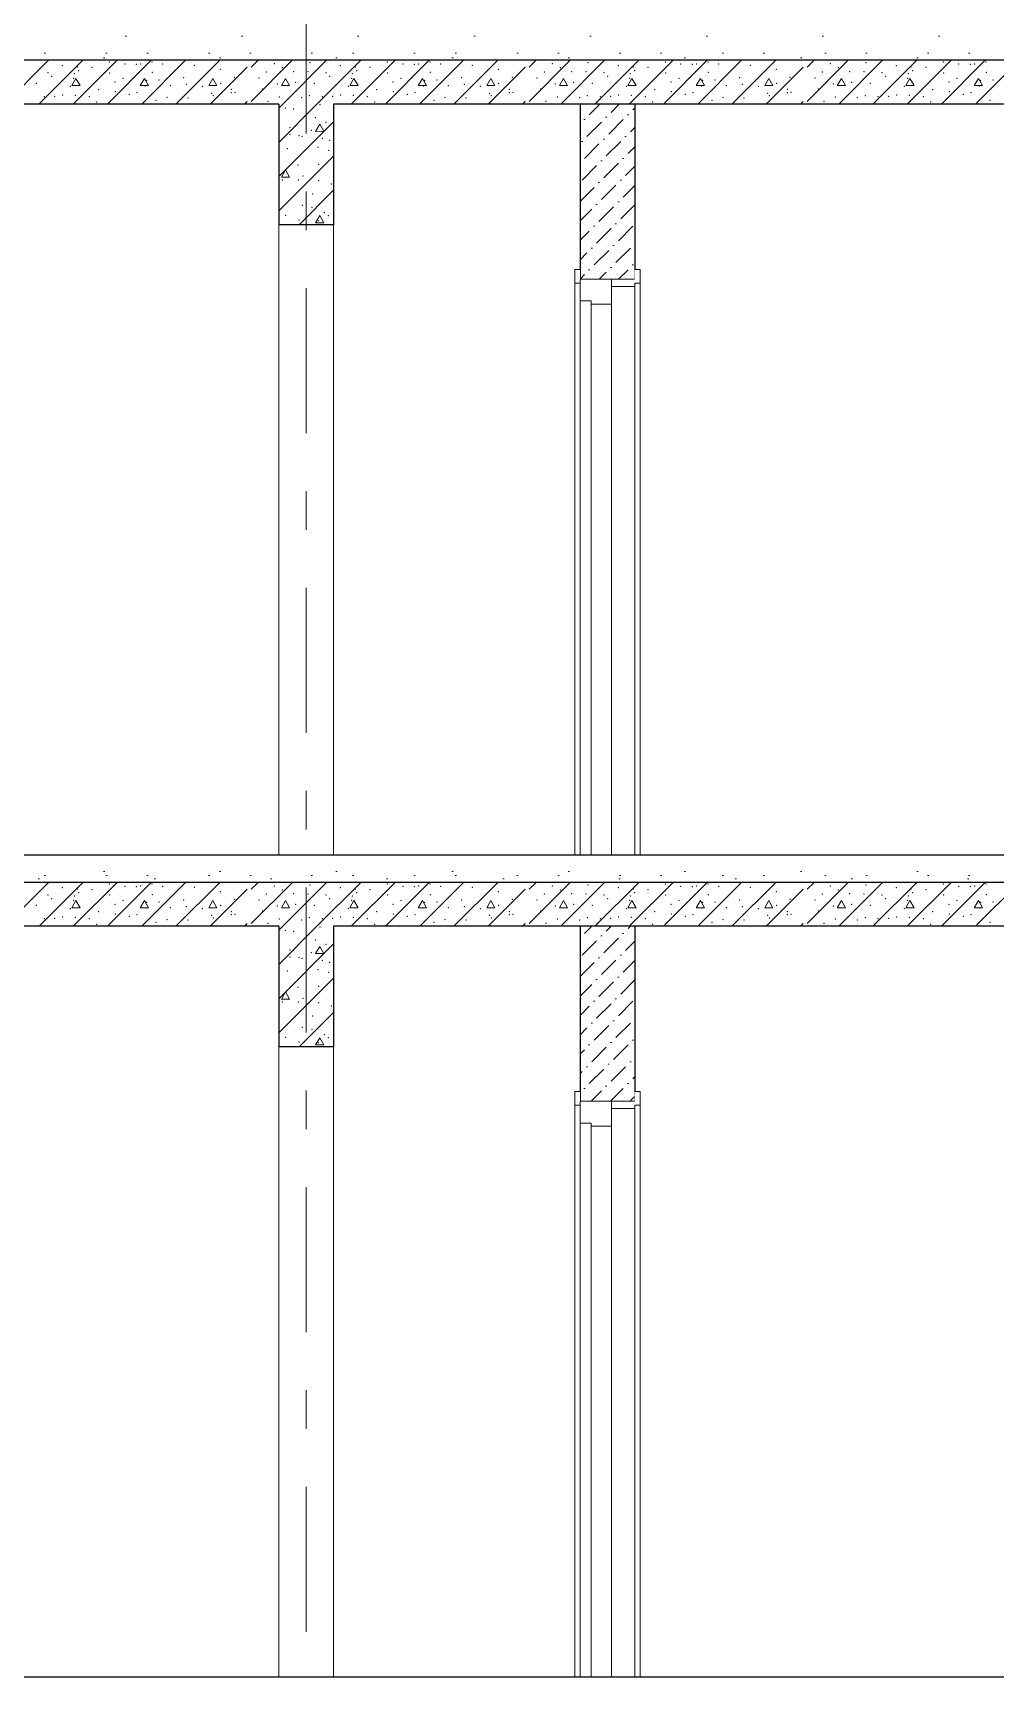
# Model space of a CAD drawing. Header units: millimetres. Extents: x 18162 to 7085488, y 72188 to 247925.
# Drawn here: x 3669831 to 3673345, y 95118 to 101118 of the extents above; entities that cross this region are included whole.
import ezdxf
from ezdxf.enums import TextEntityAlignment as Align

# ---------------------------------------------------------------- set-up
doc = ezdxf.new("R2010")
doc.units = ezdxf.units.MM
doc.header["$MEASUREMENT"] = 0
for name, pattern in [('Dot & Dashed', [670.277762, 317.5, -176.388889, 0, -176.388874]), ('Double Dashed', [1093.611073, 529.166651, -211.666656, 141.111112, -211.666656]), ('Wipeout_Contour', [1000, 0, -1000])]:
    doc.linetypes.add(name, pattern=pattern)
for name, color, linetype in [('Archicad Doors', 7, 'Continuous'), ('Structural - Bearing', 7, 'Continuous'), ('Structural - Grid', 7, 'Continuous')]:
    doc.layers.add(name, color=color, linetype=linetype)
doc.styles.add('GENERATED_STYLE_3', font='', dxfattribs={"width": 0.8})
doc.styles.get('GENERATED_STYLE_3').set_extended_font_data('ISOCPEUR MON')
pattern_1 = [(45, (3761974.73, 95118.01), (-70.71068, 70.71068), [75, -25, 0, -25]), (45, (3761983.57, 95197.56), (-70.71068, 70.71068), [75, -25, 0, -25])]
pattern_2 = [(0, (3761974.7, 95118), (0, 779.423), [48.75, -401.25]), (0, (3762199.7, 95507.7), (0, 779.423), [48.75, -401.25]), (60, (3761974.7, 95118), (-675, 389.7114), [48.75, -401.25]), (60, (3762424.7, 95118), (-675, 389.7114), [48.75, -401.25]), (120, (3762023.5, 95118), (675, 389.7114), [48.75, -401.25]), (120, (3762473.5, 95118), (675, 389.7114), [48.75, -401.25]), (0, (3761974.73, 95193), (0, 150), [0, -150, 0, -225]), (45, (3762049.73, 95193), (-106.06602, 106.06602), [0, -112.5, 0, -187.5])]

# ---------------------------------------------------------------- blocks, each defined once
blk = doc.blocks.new('*X869', base_point=(3761974.7, 95118))
at = {"layer": 'Structural - Bearing', "color": 7, "linetype": 'Continuous', "lineweight": 9}
for p, q in [((3670729.1, 100718.6), (3670868.4, 100858)), ((3670729.1, 100843.6), (3670743.4, 100858)), ((3670729.1, 100593.6), (3670929.1, 100793.6)), ((3670878.5, 100784.8), (3670863.6, 100758.7)), ((3670863.6, 100758.7), (3670893.6, 100758.8)), ((3670893.6, 100758.8), (3670878.5, 100784.8)), ((3670729.1, 100468.6), (3670929.1, 100668.6)), ((3670738.4, 100592.1), (3670753.5, 100618.1)), ((3670768.4, 100592.1), (3670738.4, 100592.1)), ((3670753.5, 100618.1), (3670768.4, 100592.1)), ((3670803.4, 100418), (3670929.1, 100543.6)), ((3670878.5, 100451.4), (3670863.6, 100425.4)), ((3670893.6, 100425.4), (3670878.5, 100451.4)), ((3670863.6, 100425.4), (3670893.6, 100425.4)), ((3670928.4, 100418), (3670929.1, 100418.6))]:
    blk.add_line(p, q, dxfattribs=at)
for p in [(3670753, 100843.7), (3670783.6, 100840.1), (3670862.4, 100808.5), (3670878.9, 100855.5), (3670769.5, 100771.8), (3670769.5, 100746.1), (3670789.8, 100779.3), (3670802.4, 100743.3), (3670813.2, 100740.9), (3670848.4, 100761.9), (3670901.2, 100791.5), (3670760.7, 100695.4), (3670872, 100700), (3670888.1, 100733.3), (3670910.7, 100689.3), (3670914.2, 100725.8), (3670799.5, 100635.7), (3670875.1, 100638.2), (3670741.6, 100581.6), (3670764.7, 100591.9), (3670800.9, 100581), (3670817.9, 100595.5), (3670874.2, 100579), (3670921.4, 100567.1), (3670852.8, 100530.5), (3670754.5, 100452.8), (3670815, 100488.9), (3670849.8, 100481.7), (3670895.7, 100461.8), (3670910.5, 100451.3), (3670802.9, 100435.7), (3670873.7, 100433.3)]:
    blk.add_point(p, dxfattribs=at)
blk = doc.blocks.new('*X872', base_point=(3761974.7, 95118))
at = {"layer": 'Structural - Bearing', "color": 7, "linetype": 'Continuous', "lineweight": 9}
for p, q in [((3669728.4, 97858), (3669888.4, 98018)), ((3669853.4, 97858), (3670013.4, 98018)), ((3669978.4, 97858), (3670138.4, 98018)), ((3670103.4, 97858), (3670263.4, 98018)), ((3670228.4, 97858), (3670388.4, 98018)), ((3670353.4, 97858), (3670513.4, 98018)), ((3670478.4, 97858), (3670613.4, 97993)), ((3670628.5, 97993), (3670653.5, 98018)), ((3670628.5, 97868), (3670778.5, 98018)), ((3670743.5, 97858), (3670903.5, 98018)), ((3670868.5, 97858), (3671028.5, 98018)), ((3670993.5, 97858), (3671153.5, 98018)), ((3671118.5, 97858), (3671278.5, 98018)), ((3671243.5, 97858), (3671403.5, 98018)), ((3671368.5, 97858), (3671528.5, 98018)), ((3671493.5, 97858), (3671628.5, 97993)), ((3671643.6, 97993), (3671668.6, 98018)), ((3671643.6, 97868), (3671793.6, 98018)), ((3671758.6, 97858), (3671918.6, 98018)), ((3671883.6, 97858), (3672043.6, 98018)), ((3672008.6, 97858), (3672168.6, 98018)), ((3672133.6, 97858), (3672293.6, 98018)), ((3672258.6, 97858), (3672418.6, 98018)), ((3672383.6, 97858), (3672543.6, 98018)), ((3672508.6, 97858), (3672643.6, 97993)), ((3672658.8, 97993), (3672683.7, 98018)), ((3672658.8, 97868), (3672808.7, 98018)), ((3672773.7, 97858), (3672933.7, 98018)), ((3672898.7, 97858), (3673058.7, 98018)), ((3673023.7, 97858), (3673183.7, 98018)), ((3673148.7, 97858), (3673308.7, 98018)), ((3673273.7, 97858), (3673433.7, 98018)), ((3669973.3, 97925.4), (3669988.4, 97951.4)), ((3670003.3, 97925.4), (3669973.3, 97925.4)), ((3669988.4, 97951.4), (3670003.3, 97925.4)), ((3670223.3, 97925.4), (3670238.4, 97951.4)), ((3670253.3, 97925.4), (3670223.3, 97925.4)), ((3670238.4, 97951.4), (3670253.3, 97925.4)), ((3670473.3, 97925.4), (3670488.4, 97951.4)), ((3670503.3, 97925.4), (3670473.3, 97925.4)), ((3670488.4, 97951.4), (3670503.3, 97925.4)), ((3670738.4, 97925.4), (3670753.5, 97951.4)), ((3670768.4, 97925.4), (3670738.4, 97925.4)), ((3670753.5, 97951.4), (3670768.4, 97925.4)), ((3670988.4, 97925.4), (3671003.5, 97951.4)), ((3671018.4, 97925.4), (3670988.4, 97925.4)), ((3671003.5, 97951.4), (3671018.4, 97925.4)), ((3671238.4, 97925.4), (3671253.5, 97951.4)), ((3671268.4, 97925.4), (3671238.4, 97925.4)), ((3671253.5, 97951.4), (3671268.4, 97925.4)), ((3671488.4, 97925.4), (3671503.5, 97951.4)), ((3671518.4, 97925.4), (3671488.4, 97925.4)), ((3671503.5, 97951.4), (3671518.4, 97925.4)), ((3671753.5, 97925.4), (3671768.6, 97951.4)), ((3671783.6, 97925.4), (3671753.5, 97925.4)), ((3671768.6, 97951.4), (3671783.6, 97925.4)), ((3672003.5, 97925.4), (3672018.6, 97951.4)), ((3672033.6, 97925.4), (3672003.5, 97925.4)), ((3672018.6, 97951.4), (3672033.6, 97925.4)), ((3672253.5, 97925.4), (3672268.6, 97951.4)), ((3672283.6, 97925.4), (3672253.5, 97925.4)), ((3672268.6, 97951.4), (3672283.6, 97925.4)), ((3672503.5, 97925.4), (3672518.6, 97951.4)), ((3672533.6, 97925.4), (3672503.5, 97925.4)), ((3672518.6, 97951.4), (3672533.6, 97925.4)), ((3672768.6, 97925.4), (3672783.8, 97951.4)), ((3672798.7, 97925.4), (3672768.6, 97925.4)), ((3672783.8, 97951.4), (3672798.7, 97925.4)), ((3673018.6, 97925.4), (3673033.8, 97951.4)), ((3673048.7, 97925.4), (3673018.6, 97925.4)), ((3673033.8, 97951.4), (3673048.7, 97925.4)), ((3673268.6, 97925.4), (3673283.8, 97951.4)), ((3673298.7, 97925.4), (3673268.6, 97925.4)), ((3673283.8, 97951.4), (3673298.7, 97925.4)), ((3670603.4, 97858), (3670613.4, 97868)), ((3671618.5, 97858), (3671628.5, 97868)), ((3672633.6, 97858), (3672643.6, 97868))]:
    blk.add_line(p, q, dxfattribs=at)
for p in [(3669938.9, 97998.8), (3669992.8, 97993.6), (3669997.9, 97980), (3670046.9, 97992), (3670110.1, 98012.1), (3670166.8, 98003.9), (3670209.2, 98002.9), (3670224.6, 98004.4), (3670266.4, 98012.1), (3670304.6, 98003.9), (3670420.1, 97999.7), (3670515.2, 97984.3), (3670713.2, 98005.2), (3670742.4, 97990.7), (3670843.3, 98009.1), (3670954, 97998.8), (3671008, 97993.6), (3671013, 97980), (3671062.1, 97992), (3671125.2, 98012.1), (3671182, 98003.9), (3671224.3, 98002.9), (3671239.8, 98004.4), (3671281.5, 98012.1), (3671319.8, 98003.9), (3671435.2, 97999.7), (3671530.3, 97984.3), (3671728.4, 98005.2), (3671757.5, 97990.7), (3671858.4, 98009.1), (3671969.2, 97998.8), (3672023.1, 97993.6), (3672028.2, 97980), (3672077.2, 97992), (3672140.3, 98012.1), (3672197.1, 98003.9), (3672239.4, 98002.9), (3672254.9, 98004.4), (3672296.6, 98012.1), (3672334.9, 98003.9), (3672450.4, 97999.7), (3672545.4, 97984.3), (3672743.5, 98005.2), (3672772.7, 97990.7), (3672873.5, 98009.1), (3672984.3, 97998.8), (3673038.2, 97993.6), (3673043.3, 97980), (3673092.3, 97992), (3673155.4, 98012.1), (3673212.2, 98003.9), (3673254.6, 98002.9), (3673270, 98004.4), (3673311.7, 98012.1), (3669843.6, 97934.4), (3669886.2, 97972.3), (3669899.1, 97958.9), (3669968.1, 97922.5), (3669980.1, 97952.4), (3669982, 97968.9), (3670059.3, 97938.9), (3670111.8, 97971.9), (3670130.8, 97938.3), (3670160.4, 97952.4), (3670201.6, 97956.3), (3670241.5, 97924.1), (3670246.7, 97944.7), (3670267.1, 97973.6), (3670291.8, 97946.6), (3670333.5, 97925.4), (3670381.7, 97954.3), (3670391.4, 97929.7), (3670449.7, 97922.3), (3670517.1, 97934.4), (3670566.1, 97956.3), (3670656.6, 97953.7), (3670683.6, 97975.2), (3670723.5, 97931.8), (3670783.9, 97976.6), (3670791.1, 97937.6), (3670835.6, 97976.2), (3670858.7, 97934.4), (3670901.3, 97972.3), (3670914.2, 97958.9), (3670983.2, 97922.5), (3670995.2, 97952.4), (3670997.2, 97968.9), (3671074.4, 97938.9), (3671127, 97971.9), (3671145.9, 97938.3), (3671175.5, 97952.4), (3671216.8, 97956.3), (3671256.7, 97924.1), (3671261.8, 97944.7), (3671282.2, 97973.6), (3671307, 97946.6), (3671348.6, 97925.4), (3671396.9, 97954.3), (3671406.5, 97929.7), (3671464.9, 97922.3), (3671532.2, 97934.4), (3671581.2, 97956.3), (3671671.7, 97953.7), (3671698.7, 97975.2), (3671738.7, 97931.8), (3671799, 97976.6), (3671806.3, 97937.6), (3671850.8, 97976.2), (3671873.9, 97934.4), (3671916.4, 97972.3), (3671929.4, 97958.9), (3671998.4, 97922.5), (3672010.4, 97952.4), (3672012.3, 97968.9), (3672089.5, 97938.9), (3672142.1, 97971.9), (3672161, 97938.3), (3672190.7, 97952.4), (3672231.9, 97956.3), (3672271.8, 97924.1), (3672276.9, 97944.7), (3672297.3, 97973.6), (3672322.1, 97946.6), (3672363.7, 97925.4), (3672412, 97954.3), (3672421.7, 97929.7), (3672480, 97922.3), (3672547.4, 97934.4), (3672596.3, 97956.3), (3672686.8, 97953.7), (3672713.9, 97975.2), (3672753.8, 97931.8), (3672814.2, 97976.6), (3672821.4, 97937.6), (3672865.9, 97976.2), (3672889, 97934.4), (3672931.6, 97972.3), (3672944.5, 97958.9), (3673013.5, 97922.5), (3673025.5, 97952.4), (3673027.4, 97968.9), (3673104.7, 97938.9), (3673157.2, 97971.9), (3673176.2, 97938.3), (3673205.8, 97952.4), (3673247, 97956.3), (3673286.9, 97924.1), (3673292.1, 97944.7), (3673312.5, 97973.6), (3673337.2, 97946.6), (3669863, 97866.9), (3669872.3, 97885.4), (3669910.2, 97886.4), (3669940.2, 97891.9), (3669986.6, 97890.6), (3670037.6, 97885.1), (3670064.2, 97865.6), (3670071.5, 97911.2), (3670132.5, 97903.1), (3670183.2, 97894.3), (3670210.8, 97900.3), (3670281, 97872.2), (3670320.5, 97882.3), (3670397.7, 97880.8), (3670483.6, 97897.7), (3670490.4, 97888.5), (3670555.3, 97911.7), (3670555.5, 97899.9), (3670569.2, 97900.9), (3670669.5, 97913.2), (3670689.6, 97868.4), (3670731.1, 97883.9), (3670812, 97881.2), (3670840.7, 97889.3), (3670878.2, 97866.9), (3670887.4, 97885.4), (3670925.3, 97886.4), (3670955.3, 97891.9), (3671001.7, 97890.6), (3671052.8, 97885.1), (3671079.4, 97865.6), (3671086.7, 97911.2), (3671147.6, 97903.1), (3671198.3, 97894.3), (3671226, 97900.3), (3671296.2, 97872.2), (3671335.6, 97882.3), (3671412.8, 97880.8), (3671498.7, 97897.7), (3671505.6, 97888.5), (3671570.5, 97911.7), (3671570.6, 97899.9), (3671584.4, 97900.9), (3671684.7, 97913.2), (3671704.8, 97868.4), (3671746.2, 97883.9), (3671827.1, 97881.2), (3671855.8, 97889.3), (3671893.3, 97866.9), (3671902.6, 97885.4), (3671940.4, 97886.4), (3671970.5, 97891.9), (3672016.8, 97890.6), (3672067.9, 97885.1), (3672094.5, 97865.6), (3672101.8, 97911.2), (3672162.8, 97903.1), (3672213.5, 97894.3), (3672241.1, 97900.3), (3672311.3, 97872.2), (3672350.7, 97882.3), (3672428, 97880.8), (3672513.9, 97897.7), (3672520.7, 97888.5), (3672585.6, 97911.7), (3672585.7, 97899.9), (3672599.5, 97900.9), (3672699.8, 97913.2), (3672719.9, 97868.4), (3672761.3, 97883.9), (3672842.2, 97881.2), (3672871, 97889.3), (3672908.4, 97866.9), (3672917.7, 97885.4), (3672955.5, 97886.4), (3672985.6, 97891.9), (3673031.9, 97890.6), (3673083, 97885.1), (3673109.6, 97865.6), (3673116.9, 97911.2), (3673177.9, 97903.1), (3673228.6, 97894.3), (3673256.2, 97900.3), (3673326.4, 97872.2)]:
    blk.add_point(p, dxfattribs=at)
blk = doc.blocks.new('*X987', base_point=(3761974.7, 95118))
at = {"layer": 'Structural - Bearing', "color": 7, "linetype": 'Continuous', "lineweight": 9}
for p, q in [((3669728.3, 100858), (3669888.3, 101018)), ((3669853.3, 100858), (3670013.3, 101018)), ((3669978.3, 100858), (3670138.3, 101018)), ((3670103.3, 100858), (3670263.3, 101018)), ((3670228.3, 100858), (3670388.3, 101018)), ((3670353.3, 100858), (3670513.3, 101018)), ((3670478.3, 100858), (3670613.4, 100993.1)), ((3670628.5, 100993.1), (3670653.4, 101018)), ((3670628.5, 100868.1), (3670778.4, 101018)), ((3670743.4, 100858), (3670903.4, 101018)), ((3670868.4, 100858), (3671028.4, 101018)), ((3670993.4, 100858), (3671153.4, 101018)), ((3671118.4, 100858), (3671278.4, 101018)), ((3671243.4, 100858), (3671403.4, 101018)), ((3671368.4, 100858), (3671528.4, 101018)), ((3671493.4, 100858), (3671628.5, 100993.1)), ((3671643.6, 100993.1), (3671668.6, 101018)), ((3671643.6, 100868.1), (3671793.6, 101018)), ((3671758.6, 100858), (3671918.6, 101018)), ((3671883.6, 100858), (3672043.6, 101018)), ((3672008.6, 100858), (3672168.6, 101018)), ((3672133.6, 100858), (3672293.6, 101018)), ((3672258.6, 100858), (3672418.6, 101018)), ((3672383.6, 100858), (3672543.6, 101018)), ((3672508.6, 100858), (3672643.6, 100993.1)), ((3672658.8, 100993.1), (3672683.7, 101018)), ((3672658.8, 100868.1), (3672808.7, 101018)), ((3672773.7, 100858), (3672933.7, 101018)), ((3672898.7, 100858), (3673058.7, 101018)), ((3673023.7, 100858), (3673183.7, 101018)), ((3673148.7, 100858), (3673308.7, 101018)), ((3673273.7, 100858), (3673433.7, 101018)), ((3669973.3, 100925.4), (3669988.4, 100951.4)), ((3670003.3, 100925.4), (3669973.3, 100925.4)), ((3669988.4, 100951.4), (3670003.3, 100925.4)), ((3670223.3, 100925.4), (3670238.4, 100951.4)), ((3670253.3, 100925.4), (3670223.3, 100925.4)), ((3670238.4, 100951.4), (3670253.3, 100925.4)), ((3670473.3, 100925.4), (3670488.4, 100951.4)), ((3670503.3, 100925.4), (3670473.3, 100925.4)), ((3670488.4, 100951.4), (3670503.3, 100925.4)), ((3670738.4, 100925.4), (3670753.5, 100951.4)), ((3670768.4, 100925.4), (3670738.4, 100925.4)), ((3670753.5, 100951.4), (3670768.4, 100925.4)), ((3670988.4, 100925.4), (3671003.5, 100951.4)), ((3671018.4, 100925.4), (3670988.4, 100925.4)), ((3671003.5, 100951.4), (3671018.4, 100925.4)), ((3671238.4, 100925.4), (3671253.5, 100951.4)), ((3671268.4, 100925.4), (3671238.4, 100925.4)), ((3671253.5, 100951.4), (3671268.4, 100925.4)), ((3671488.4, 100925.4), (3671503.5, 100951.4)), ((3671518.4, 100925.4), (3671488.4, 100925.4)), ((3671503.5, 100951.4), (3671518.4, 100925.4)), ((3671753.5, 100925.4), (3671768.6, 100951.4)), ((3671783.6, 100925.4), (3671753.5, 100925.4)), ((3671768.6, 100951.4), (3671783.6, 100925.4)), ((3672003.5, 100925.4), (3672018.6, 100951.4)), ((3672033.6, 100925.4), (3672003.5, 100925.4)), ((3672018.6, 100951.4), (3672033.6, 100925.4)), ((3672253.5, 100925.4), (3672268.6, 100951.4)), ((3672283.6, 100925.4), (3672253.5, 100925.4)), ((3672268.6, 100951.4), (3672283.6, 100925.4)), ((3672503.5, 100925.4), (3672518.6, 100951.4)), ((3672533.6, 100925.4), (3672503.5, 100925.4)), ((3672518.6, 100951.4), (3672533.6, 100925.4)), ((3672768.6, 100925.4), (3672783.8, 100951.4)), ((3672798.7, 100925.4), (3672768.6, 100925.4)), ((3672783.8, 100951.4), (3672798.7, 100925.4)), ((3673018.6, 100925.4), (3673033.8, 100951.4)), ((3673048.7, 100925.4), (3673018.6, 100925.4)), ((3673033.8, 100951.4), (3673048.7, 100925.4)), ((3673268.6, 100925.4), (3673283.8, 100951.4)), ((3673298.7, 100925.4), (3673268.6, 100925.4)), ((3673283.8, 100951.4), (3673298.7, 100925.4)), ((3670603.3, 100858), (3670613.4, 100868.1)), ((3671618.4, 100858), (3671628.5, 100868.1)), ((3672633.6, 100858), (3672643.6, 100868.1))]:
    blk.add_line(p, q, dxfattribs=at)
for p in [(3669938.9, 100998.8), (3669992.8, 100993.6), (3669997.9, 100980.1), (3670046.9, 100992.1), (3670110.1, 101012.1), (3670166.8, 101004), (3670209.2, 101002.9), (3670224.6, 101004.4), (3670266.4, 101012.2), (3670304.6, 101004), (3670420.1, 100999.8), (3670515.2, 100984.4), (3670713.2, 101005.3), (3670742.4, 100990.8), (3670843.3, 101009.1), (3670954, 100998.8), (3671008, 100993.6), (3671013, 100980.1), (3671062.1, 100992.1), (3671125.2, 101012.1), (3671182, 101004), (3671224.3, 101002.9), (3671239.8, 101004.4), (3671281.5, 101012.2), (3671319.8, 101004), (3671435.2, 100999.8), (3671530.3, 100984.4), (3671728.4, 101005.3), (3671757.5, 100990.8), (3671858.4, 101009.1), (3671969.2, 100998.8), (3672023.1, 100993.6), (3672028.2, 100980.1), (3672077.2, 100992.1), (3672140.3, 101012.1), (3672197.1, 101004), (3672239.4, 101002.9), (3672254.9, 101004.4), (3672296.6, 101012.2), (3672334.9, 101004), (3672450.4, 100999.8), (3672545.4, 100984.4), (3672743.5, 101005.3), (3672772.7, 100990.8), (3672873.5, 101009.1), (3672984.3, 100998.8), (3673038.2, 100993.6), (3673043.3, 100980.1), (3673092.3, 100992.1), (3673155.4, 101012.1), (3673212.2, 101004), (3673254.6, 101002.9), (3673270, 101004.4), (3673311.7, 101012.2), (3669843.6, 100934.4), (3669886.2, 100972.4), (3669899.1, 100958.9), (3669968.1, 100922.5), (3669980.1, 100952.5), (3669982, 100968.9), (3670059.3, 100939), (3670111.8, 100972), (3670130.8, 100938.3), (3670160.4, 100952.5), (3670201.6, 100956.3), (3670241.5, 100924.1), (3670246.7, 100944.7), (3670267.1, 100973.7), (3670291.8, 100946.6), (3670333.5, 100925.4), (3670381.7, 100954.4), (3670391.4, 100929.7), (3670449.7, 100922.4), (3670517.1, 100934.4), (3670566.1, 100956.3), (3670656.6, 100953.8), (3670683.6, 100975.2), (3670723.5, 100931.9), (3670783.9, 100976.6), (3670791.1, 100937.7), (3670835.6, 100976.3), (3670858.7, 100934.4), (3670901.3, 100972.4), (3670914.2, 100958.9), (3670983.2, 100922.5), (3670995.2, 100952.5), (3670997.2, 100968.9), (3671074.4, 100939), (3671127, 100972), (3671145.9, 100938.3), (3671175.5, 100952.5), (3671216.8, 100956.3), (3671256.7, 100924.1), (3671261.8, 100944.7), (3671282.2, 100973.7), (3671307, 100946.6), (3671348.6, 100925.4), (3671396.9, 100954.4), (3671406.5, 100929.7), (3671464.9, 100922.4), (3671532.2, 100934.4), (3671581.2, 100956.3), (3671671.7, 100953.8), (3671698.7, 100975.2), (3671738.7, 100931.9), (3671799, 100976.6), (3671806.3, 100937.7), (3671850.8, 100976.3), (3671873.9, 100934.4), (3671916.4, 100972.4), (3671929.4, 100958.9), (3671998.4, 100922.5), (3672010.4, 100952.5), (3672012.3, 100968.9), (3672089.5, 100939), (3672142.1, 100972), (3672161, 100938.3), (3672190.7, 100952.5), (3672231.9, 100956.3), (3672271.8, 100924.1), (3672276.9, 100944.7), (3672297.3, 100973.7), (3672322.1, 100946.6), (3672363.7, 100925.4), (3672412, 100954.4), (3672421.7, 100929.7), (3672480, 100922.4), (3672547.4, 100934.4), (3672596.3, 100956.3), (3672686.8, 100953.8), (3672713.9, 100975.2), (3672753.8, 100931.9), (3672814.2, 100976.6), (3672821.4, 100937.7), (3672865.9, 100976.3), (3672889, 100934.4), (3672931.6, 100972.4), (3672944.5, 100958.9), (3673013.5, 100922.5), (3673025.5, 100952.5), (3673027.4, 100968.9), (3673104.7, 100939), (3673157.2, 100972), (3673176.2, 100938.3), (3673205.8, 100952.5), (3673247, 100956.3), (3673286.9, 100924.1), (3673292.1, 100944.7), (3673312.5, 100973.7), (3673337.2, 100946.6), (3669863, 100866.9), (3669872.3, 100885.5), (3669910.2, 100886.4), (3669940.2, 100891.9), (3669986.6, 100890.7), (3670037.6, 100885.2), (3670064.2, 100865.7), (3670071.5, 100911.3), (3670132.5, 100903.2), (3670183.2, 100894.3), (3670210.8, 100900.4), (3670281, 100872.3), (3670320.5, 100882.4), (3670397.7, 100880.8), (3670483.6, 100897.7), (3670490.4, 100888.6), (3670555.3, 100911.7), (3670555.5, 100900), (3670569.2, 100900.9), (3670669.5, 100913.3), (3670689.6, 100868.5), (3670731.1, 100883.9), (3670812, 100881.3), (3670840.7, 100889.4), (3670878.2, 100866.9), (3670887.4, 100885.5), (3670925.3, 100886.4), (3670955.3, 100891.9), (3671001.7, 100890.7), (3671052.8, 100885.2), (3671079.4, 100865.7), (3671086.7, 100911.3), (3671147.6, 100903.2), (3671198.3, 100894.3), (3671226, 100900.4), (3671296.2, 100872.3), (3671335.6, 100882.4), (3671412.8, 100880.8), (3671498.7, 100897.7), (3671505.6, 100888.6), (3671570.5, 100911.7), (3671570.6, 100900), (3671584.4, 100900.9), (3671684.7, 100913.3), (3671704.8, 100868.5), (3671746.2, 100883.9), (3671827.1, 100881.3), (3671855.8, 100889.4), (3671893.3, 100866.9), (3671902.6, 100885.5), (3671940.4, 100886.4), (3671970.5, 100891.9), (3672016.8, 100890.7), (3672067.9, 100885.2), (3672094.5, 100865.7), (3672101.8, 100911.3), (3672162.8, 100903.2), (3672213.5, 100894.3), (3672241.1, 100900.4), (3672311.3, 100872.3), (3672350.7, 100882.4), (3672428, 100880.8), (3672513.9, 100897.7), (3672520.7, 100888.6), (3672585.6, 100911.7), (3672585.7, 100900), (3672599.5, 100900.9), (3672699.8, 100913.3), (3672719.9, 100868.5), (3672761.3, 100883.9), (3672842.2, 100881.3), (3672871, 100889.4), (3672908.4, 100866.9), (3672917.7, 100885.5), (3672955.5, 100886.4), (3672985.6, 100891.9), (3673031.9, 100890.7), (3673083, 100885.2), (3673109.6, 100865.7), (3673116.9, 100911.3), (3673177.9, 100903.2), (3673228.6, 100894.3), (3673256.2, 100900.4), (3673326.4, 100872.3)]:
    blk.add_point(p, dxfattribs=at)
blk = doc.blocks.new('*X1030', base_point=(3761974.7, 95118))
at = {"layer": 'Structural - Bearing', "color": 7, "linetype": 'Continuous', "lineweight": 9}
for p, q in [((3670729.1, 97718.6), (3670868.5, 97858)), ((3670729.1, 97843.6), (3670743.5, 97858)), ((3670729.1, 97593.6), (3670929.1, 97793.6)), ((3670878.5, 97784.7), (3670863.6, 97758.7)), ((3670863.6, 97758.7), (3670893.6, 97758.7)), ((3670893.6, 97758.7), (3670878.5, 97784.7)), ((3670729.1, 97468.6), (3670929.1, 97668.6)), ((3670738.4, 97592.1), (3670753.5, 97618.1)), ((3670768.4, 97592), (3670738.4, 97592.1)), ((3670753.5, 97618.1), (3670768.4, 97592)), ((3670803.5, 97418), (3670929.1, 97543.6)), ((3670878.5, 97451.4), (3670863.6, 97425.4)), ((3670893.6, 97425.4), (3670878.5, 97451.4)), ((3670863.6, 97425.4), (3670893.6, 97425.4)), ((3670928.5, 97418), (3670929.1, 97418.6))]:
    blk.add_line(p, q, dxfattribs=at)
for p in [(3670753, 97843.7), (3670783.6, 97840), (3670862.4, 97808.4), (3670878.9, 97855.5), (3670769.5, 97771.7), (3670769.5, 97746.1), (3670789.8, 97779.3), (3670802.4, 97743.2), (3670813.2, 97740.9), (3670848.4, 97761.8), (3670901.2, 97791.5), (3670760.7, 97695.3), (3670872, 97700), (3670888.1, 97733.3), (3670910.7, 97689.3), (3670914.2, 97725.8), (3670799.5, 97635.6), (3670875.1, 97638.2), (3670741.6, 97581.5), (3670764.7, 97591.8), (3670800.9, 97581), (3670817.9, 97595.5), (3670874.2, 97579), (3670921.4, 97567.1), (3670852.8, 97530.5), (3670754.5, 97452.7), (3670815, 97488.8), (3670849.8, 97481.7), (3670895.7, 97461.8), (3670910.5, 97451.3), (3670802.9, 97435.7), (3670873.7, 97433.2)]:
    blk.add_point(p, dxfattribs=at)
blk = doc.blocks.new('Standard grid marker[359]_3', base_point=(3670829.1, 147118))
at = {"layer": 'Structural - Grid', "color": 13, "linetype": 'Double Dashed', "lineweight": 13}
blk.add_line((3670829.1, 146118), (3670829.1, 88118), dxfattribs=at)
at = {"layer": 'Structural - Grid', "color": 13, "lineweight": 13, "style": 'GENERATED_STYLE_3'}
blk.add_attdef('AC_MarkerText_1', text='', height=250, rotation=360, dxfattribs=at).set_placement((3670829.1, 86943), align=Align.TOP_CENTER)

msp = doc.modelspace()

# ---------------------------------------------------------------- hatches: boundary and pattern name
at = {"layer": 'Structural - Bearing', "linetype": 'Continuous', "lineweight": 9}
h = msp.add_hatch(dxfattribs=at)
h.set_pattern_fill('Lightweight_Concrete_0003', style=0, pattern_type=2)
h.set_pattern_definition(pattern_2)
h.paths.add_polyline_path([(3669429.1, 101118), (3669429.1, 101018), (3676379.1, 101018), (3676379.1, 101118)])
h = msp.add_hatch(dxfattribs=at)
h.set_pattern_fill('Dot___Dashed_0003', style=0, pattern_type=2)
h.set_pattern_definition(pattern_1)
h.paths.add_polyline_path([(3671829.1, 100858), (3671829.1, 100218), (3672029.1, 100218), (3672029.1, 100858)])
h = msp.add_hatch(dxfattribs=at)
h.set_pattern_fill('Dot___Dashed_0003', style=0, pattern_type=2)
h.set_pattern_definition(pattern_1)
h.paths.add_polyline_path([(3671829.1, 97858), (3671829.1, 97218), (3672029.1, 97218), (3672029.1, 97858)])

# ---------------------------------------------------------------- linework, layer by layer
at = {"layer": 'Archicad Doors', "color": 7, "linetype": 'Continuous', "lineweight": 9}
for p, q in [((3670729.1, 98118), (3670729.1, 100418)), ((3670929.1, 100418), (3670929.1, 98118)), ((3670729.1, 95118), (3670729.1, 97418)), ((3670929.1, 97418), (3670929.1, 95118))]:
    msp.add_line(p, q, dxfattribs=at)
at = {"layer": 'Structural - Bearing', "color": 7, "linetype": 'Continuous', "lineweight": 25}
for p, q in [((3676379.1, 101018), (3669429.1, 101018)), ((3670729.1, 100858), (3669429.1, 100858)), ((3670729.1, 100858), (3670729.1, 100418)), ((3670929.1, 100858), (3670929.1, 100418)), ((3671829.1, 100858), (3670929.1, 100858)), ((3672029.1, 100858), (3671829.1, 100858)), ((3676179.1, 100858), (3672029.1, 100858)), ((3670929.1, 100418), (3670729.1, 100418)), ((3676379.1, 98018), (3669429.1, 98018)), ((3670729.1, 97858), (3669429.1, 97858)), ((3670729.1, 97858), (3670729.1, 97418)), ((3671829.1, 97858), (3670929.1, 97858)), ((3670929.1, 97858), (3670929.1, 97418)), ((3672029.1, 97858), (3671829.1, 97858)), ((3676179.1, 97858), (3672029.1, 97858)), ((3670929.1, 97418), (3670729.1, 97418))]:
    msp.add_line(p, q, dxfattribs=at)
at = {"layer": 'Structural - Bearing', "color": 7, "linetype": 'Continuous', "lineweight": 25, "flags": 128}
for points in [[(3671829.1, 100858), (3671829.1, 100255), (3671829.1, 100218)], [(3672029.1, 100858), (3672029.1, 100255), (3672029.1, 100218)], [(3672029.1, 100218), (3671944.1, 100218), (3671829.1, 100218)], [(3671829.1, 97858), (3671829.1, 97255), (3671829.1, 97218)], [(3672029.1, 97858), (3672029.1, 97255), (3672029.1, 97218)], [(3672029.1, 97218), (3671944.1, 97218), (3671829.1, 97218)]]:
    msp.add_lwpolyline(points, dxfattribs=at)

# ---------------------------------------------------------------- block references
at = {"layer": 'Structural - Bearing', "lineweight": 0}
for name in ['*X987', '*X869', '*X872', '*X1030']:
    msp.add_blockref(name, (3761974.7, 95118), dxfattribs=at)
at = {"layer": 'Structural - Grid', "color": 13, "linetype": 'Continuous', "lineweight": 13}
msp.add_blockref('Standard grid marker[359]_3', (3670829.1, 147118), dxfattribs=at)

# ---------------------------------------------------------------- wipeouts: each hides what was drawn before it
at = {"color": 254, "linetype": 'Wipeout_Contour', "lineweight": 0, "ltscale": 14692748.17780851}
msp.add_wipeout([(3671829.1, 98118), (3671869.1, 98118), (3671869.1, 100140), (3671829.1, 100140)], dxfattribs=at).dxf.layer = 'Archicad Doors'
at = {"color": 254, "linetype": 'Wipeout_Contour', "lineweight": 0, "ltscale": 14692429.2284353}
msp.add_wipeout([(3671829.1, 95118), (3671869.1, 95118), (3671869.1, 97140), (3671829.1, 97140)], dxfattribs=at).dxf.layer = 'Archicad Doors'

# ---------------------------------------------------------------- next in the draw order: hatches: boundary and pattern name
at = {"layer": 'Structural - Bearing', "linetype": 'Continuous', "lineweight": 9}
h = msp.add_hatch(dxfattribs=at)
h.set_pattern_fill('Lightweight_Concrete_0003', style=0, pattern_type=2)
h.set_pattern_definition(pattern_2)
h.paths.add_polyline_path([(3669429.1, 98018), (3676379.1, 98018), (3676379.1, 98118), (3669429.1, 98118)])

# ---------------------------------------------------------------- next in the draw order: linework, layer by layer
at = {"color": 8, "linetype": 'Dot & Dashed', "lineweight": 13}
for p, q in [((3658879.3, 98118), (3689916.5, 98118)), ((3658879.3, 95118), (3689916.5, 95118))]:
    msp.add_line(p, q, dxfattribs=at)
at = {"layer": 'Archicad Doors', "color": 7, "linetype": 'Continuous', "lineweight": 9}
for p, q in [((3671829, 100042.6), (3671829, 99982.7)), ((3671869.2, 100042.6), (3671869.2, 99982.7)), ((3671829, 99945.2), (3671829, 99885.3)), ((3671869.2, 99945.2), (3671869.2, 99885.3)), ((3671829, 99847.8), (3671829, 99787.9)), ((3671869.2, 99847.8), (3671869.2, 99787.9)), ((3671829, 99750.5), (3671829, 99690.5)), ((3671869.2, 99750.5), (3671869.2, 99690.5)), ((3671829, 99653.1), (3671829, 99593.1)), ((3671869.2, 99653.1), (3671869.2, 99593.1)), ((3671829, 99555.7), (3671829, 99495.8)), ((3671869.2, 99555.7), (3671869.2, 99495.8)), ((3671829, 99458.3), (3671829, 99415.6)), ((3671869.2, 99458.3), (3671869.2, 99415.6)), ((3671829, 98799.7), (3671829, 98842.4)), ((3671869.2, 98799.7), (3671869.2, 98842.4)), ((3671829, 98702.3), (3671829, 98762.3)), ((3671869.2, 98702.3), (3671869.2, 98762.3)), ((3671829, 98604.9), (3671829, 98664.9)), ((3671869.2, 98604.9), (3671869.2, 98664.9)), ((3671829, 98507.6), (3671829, 98567.5)), ((3671869.2, 98507.6), (3671869.2, 98567.5)), ((3671829, 98410.2), (3671829, 98470.1)), ((3671869.2, 98410.2), (3671869.2, 98470.1)), ((3671829, 98312.8), (3671829, 98372.7)), ((3671869.2, 98312.8), (3671869.2, 98372.7)), ((3671829, 98215.4), (3671829, 98275.3)), ((3671869.2, 98215.4), (3671869.2, 98275.3)), ((3671829, 98118), (3671829, 98177.9)), ((3671869.2, 98131.6), (3671869.2, 98177.9)), ((3671829, 97042.6), (3671829, 96982.7)), ((3671869.2, 97042.6), (3671869.2, 96982.7)), ((3671829, 96945.2), (3671829, 96885.3)), ((3671869.2, 96945.2), (3671869.2, 96885.3)), ((3671829, 96847.8), (3671829, 96787.9)), ((3671869.2, 96847.8), (3671869.2, 96787.9)), ((3671829, 96750.5), (3671829, 96690.5)), ((3671869.2, 96750.5), (3671869.2, 96690.5)), ((3671829, 96653.1), (3671829, 96593.1)), ((3671869.2, 96653.1), (3671869.2, 96593.1)), ((3671829, 96555.7), (3671829, 96495.8)), ((3671869.2, 96555.7), (3671869.2, 96495.8)), ((3671829, 96458.3), (3671829, 96415.6)), ((3671869.2, 96458.3), (3671869.2, 96415.6)), ((3671829, 95799.7), (3671829, 95842.4)), ((3671869.2, 95799.7), (3671869.2, 95842.4)), ((3671829, 95702.3), (3671829, 95762.3)), ((3671869.2, 95702.3), (3671869.2, 95762.3)), ((3671829, 95604.9), (3671829, 95664.9)), ((3671869.2, 95604.9), (3671869.2, 95664.9)), ((3671829, 95507.6), (3671829, 95567.5)), ((3671869.2, 95507.6), (3671869.2, 95567.5)), ((3671829, 95410.2), (3671829, 95470.1)), ((3671869.2, 95410.2), (3671869.2, 95470.1)), ((3671829, 95312.8), (3671829, 95372.7)), ((3671869.2, 95312.8), (3671869.2, 95372.7)), ((3671829, 95215.4), (3671829, 95275.3)), ((3671869.2, 95215.4), (3671869.2, 95275.3)), ((3671829, 95118), (3671829, 95177.9)), ((3671869.2, 95131.6), (3671869.2, 95177.9))]:
    msp.add_line(p, q, dxfattribs=at)
at = {"layer": 'Structural - Bearing', "color": 7, "linetype": 'Continuous', "lineweight": 25, "flags": 128}
for points in [[(3676379.1, 98118), (3671869.1, 98118), (3671829.1, 98118), (3669429.1, 98118)], [(3676379.1, 95118), (3671869.1, 95118), (3671829.1, 95118), (3669429.1, 95118)]]:
    msp.add_lwpolyline(points, dxfattribs=at)

# ---------------------------------------------------------------- next in the draw order: wipeouts: each hides what was drawn before it
at = {"color": 254, "linetype": 'Wipeout_Contour', "lineweight": 0, "ltscale": 14692749.17711737}
msp.add_wipeout([(3671810.1, 100205), (3671829.1, 100205), (3671829.1, 100255), (3671810.1, 100255)], dxfattribs=at).dxf.layer = 'Archicad Doors'
at = {"color": 254, "linetype": 'Wipeout_Contour', "lineweight": 0, "ltscale": 14693414.25446804}
msp.add_wipeout([(3671944.1, 100193), (3672029.1, 100193), (3672029.1, 100218), (3671944.1, 100218)], dxfattribs=at).dxf.layer = 'Archicad Doors'
at = {"color": 254, "linetype": 'Wipeout_Contour', "lineweight": 0, "ltscale": 14692426.63078656}
msp.add_wipeout([(3671810.1, 97205), (3671829.1, 97205), (3671829.1, 97255), (3671810.1, 97255)], dxfattribs=at).dxf.layer = 'Archicad Doors'
at = {"color": 254, "linetype": 'Wipeout_Contour', "lineweight": 0, "ltscale": 14693091.80277474}
msp.add_wipeout([(3671944.1, 97193), (3672029.1, 97193), (3672029.1, 97218), (3671944.1, 97218)], dxfattribs=at).dxf.layer = 'Archicad Doors'

# ---------------------------------------------------------------- next in the draw order: linework, layer by layer
at = {"layer": 'Archicad Doors', "color": 7, "linetype": 'Continuous', "lineweight": 9}
for p, q in [((3671829.1, 100255), (3671810.1, 100255)), ((3671829.1, 97255), (3671810.1, 97255))]:
    msp.add_line(p, q, dxfattribs=at)

# ---------------------------------------------------------------- next in the draw order: wipeouts: each hides what was drawn before it
at = {"color": 254, "linetype": 'Wipeout_Contour', "lineweight": 0, "ltscale": 22039479.78494739}
msp.add_wipeout([(3671829.1, 100218), (3671829.1, 100140), (3671869.1, 100140), (3671869.1, 100128), (3671944.1, 100128), (3671944.1, 100218)], dxfattribs=at).dxf.layer = 'Archicad Doors'
at = {"color": 254, "linetype": 'Wipeout_Contour', "lineweight": 0, "ltscale": 14693624.85095152}
msp.add_wipeout([(3672048.1, 100205), (3672048.1, 100255), (3672029.1, 100255), (3672029.1, 100205)], dxfattribs=at).dxf.layer = 'Archicad Doors'
at = {"color": 254, "linetype": 'Wipeout_Contour', "lineweight": 0, "ltscale": 22038996.30709331}
msp.add_wipeout([(3671829.1, 97218), (3671829.1, 97140), (3671869.1, 97140), (3671869.1, 97128), (3671944.1, 97128), (3671944.1, 97218)], dxfattribs=at).dxf.layer = 'Archicad Doors'
at = {"color": 254, "linetype": 'Wipeout_Contour', "lineweight": 0, "ltscale": 14693302.32384344}
msp.add_wipeout([(3672048.1, 97205), (3672048.1, 97255), (3672029.1, 97255), (3672029.1, 97205)], dxfattribs=at).dxf.layer = 'Archicad Doors'

# ---------------------------------------------------------------- next in the draw order: linework, layer by layer
at = {"layer": 'Archicad Doors', "color": 7, "linetype": 'Continuous', "lineweight": 9}
for p, q in [((3671810.1, 100255), (3671810.1, 100205)), ((3671810.1, 100205), (3671810.1, 98118)), ((3671829.1, 100205), (3671810.1, 100205)), ((3672048.1, 100255), (3672029.1, 100255)), ((3672029.1, 100205), (3672029.1, 100193)), ((3672048.1, 100205), (3672029.1, 100205)), ((3672048.1, 100255), (3672048.1, 100205)), ((3672048.1, 100205), (3672048.1, 98118)), ((3671829, 100140), (3671829, 100080.1)), ((3671869.1, 100140), (3671829.1, 100140)), ((3672029.1, 100193), (3671944.1, 100193)), ((3672029.1, 100193), (3672029.1, 98118)), ((3671944.1, 100128), (3671869.1, 100128)), ((3671869.2, 100126.4), (3671869.2, 100080.1)), ((3671944.1, 100128), (3671944.1, 98118)), ((3671810.1, 97255), (3671810.1, 97205)), ((3671810.1, 97205), (3671810.1, 95118)), ((3671829.1, 97205), (3671810.1, 97205)), ((3672048.1, 97255), (3672029.1, 97255)), ((3672029.1, 97205), (3672029.1, 97193)), ((3672048.1, 97205), (3672029.1, 97205)), ((3672048.1, 97255), (3672048.1, 97205)), ((3672048.1, 97205), (3672048.1, 95118)), ((3671829, 97140), (3671829, 97080.1)), ((3671869.1, 97140), (3671829.1, 97140)), ((3672029.1, 97193), (3671944.1, 97193)), ((3672029.1, 97193), (3672029.1, 95118)), ((3671944.1, 97128), (3671869.1, 97128)), ((3671869.2, 97126.4), (3671869.2, 97080.1)), ((3671944.1, 97128), (3671944.1, 95118))]:
    msp.add_line(p, q, dxfattribs=at)
at = {"layer": 'Archicad Doors', "color": 7, "linetype": 'Continuous', "lineweight": 9, "flags": 128}
for points in [[(3671829.1, 100218), (3671829.1, 100205), (3671829.1, 100140), (3671829.1, 98118)], [(3671944.1, 100218), (3671944.1, 100193), (3671944.1, 100128)], [(3671869.1, 100140), (3671869.1, 100128), (3671869.1, 98118)], [(3671829.1, 97218), (3671829.1, 97205), (3671829.1, 97140), (3671829.1, 95118)], [(3671944.1, 97218), (3671944.1, 97193), (3671944.1, 97128)], [(3671869.1, 97140), (3671869.1, 97128), (3671869.1, 95118)]]:
    msp.add_lwpolyline(points, dxfattribs=at)

doc.saveas('drawing.dxf')
